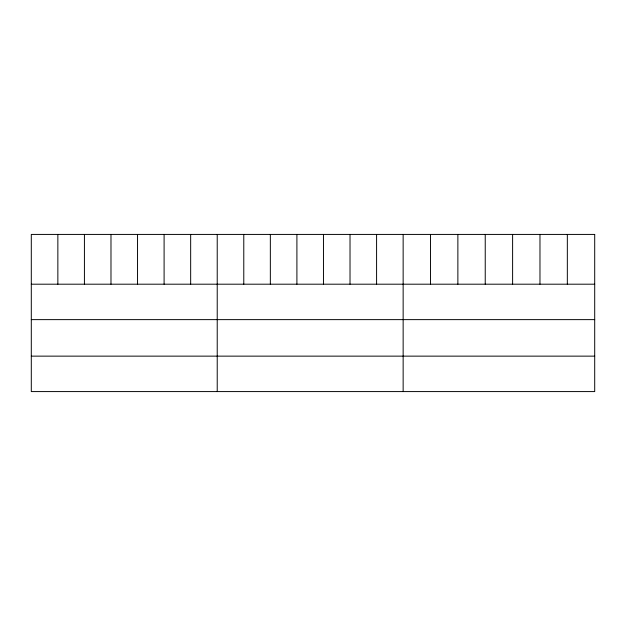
<?xml version="1.0" encoding="UTF-8"?>
<svg xmlns="http://www.w3.org/2000/svg" width="626" height="626" viewBox="0 0 626 626"><rect width="100%" height="100%" fill="white"/><g stroke="black" fill="none" stroke-linecap="round" stroke-linejoin="round"><path stroke-width="0.94" d="M31.3 284.196L594.7 284.196M31.3 319.628L594.7 319.628M31.3 356.139L594.7 356.139M567.336 234.421L567.336 284.196M539.972 234.421L539.972 284.196M512.608 234.421L512.608 284.196M485.236 234.421L485.236 284.196M457.872 234.421L457.872 284.196M430.508 234.421L430.508 284.196M403.144 234.421L403.144 391.579M376.586 234.421L376.586 284.196M350.02 234.421L350.02 284.196M323.462 234.421L323.462 284.196M296.904 234.421L296.904 284.196M270.346 234.421L270.346 284.196M243.78 234.421L243.78 284.196M217.222 234.421L217.222 391.579M190.664 234.421L190.664 284.196M164.098 234.421L164.098 284.196M137.54 234.421L137.54 284.196M110.982 234.421L110.982 284.196M84.424 234.421L84.424 284.196M57.858 234.421L57.858 284.196M594.7 234.421L31.3 234.421L31.3 391.579L594.7 391.579L594.7 234.421"/></g></svg>
